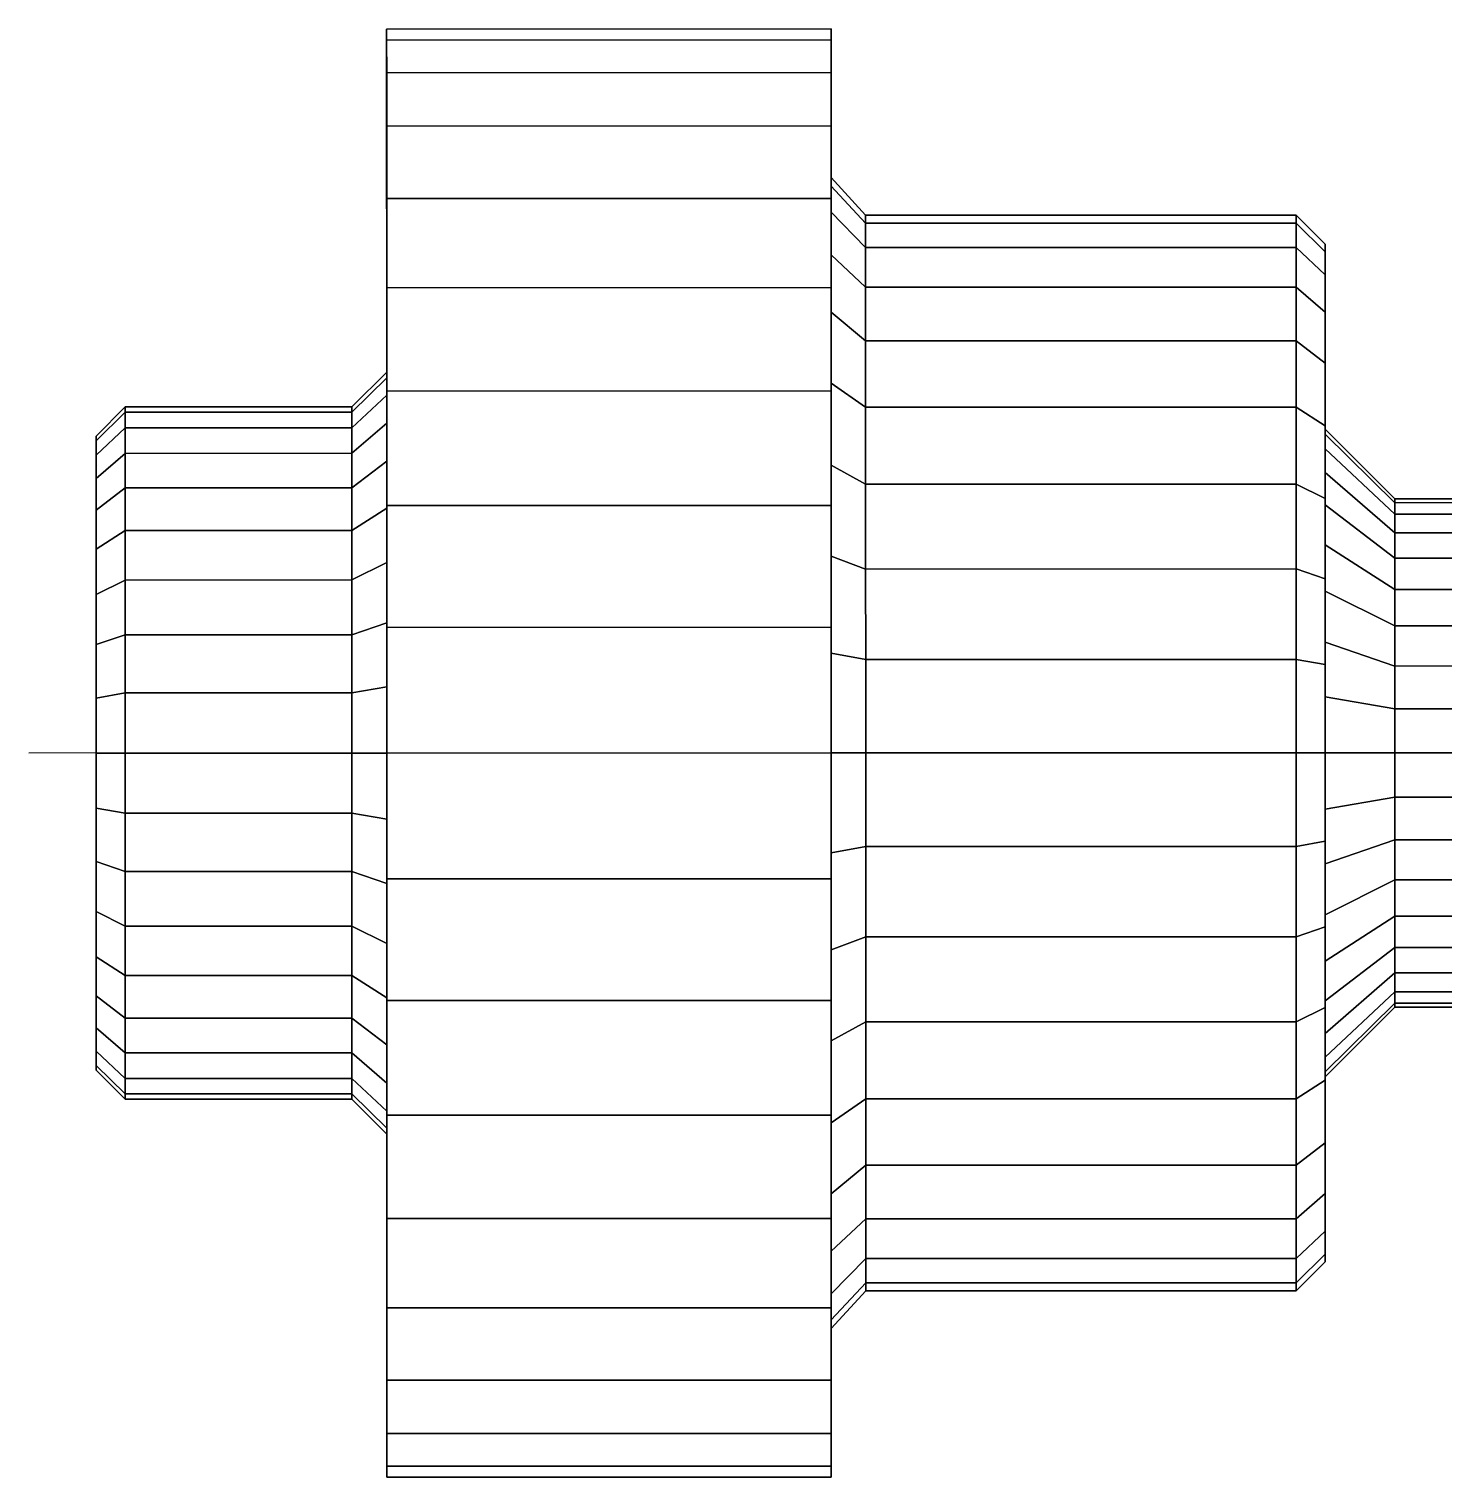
# Model space of a CAD drawing. Extents: x 12.7 to 36, y 9 to 27.5.
# Drawn here: x 12.691 to 15.125, y 25.022 to 27.515 of the extents above; entities that cross this region are included whole.
import ezdxf

# ---------------------------------------------------------------- set-up
doc = ezdxf.new("R2010")
doc.units = 0
doc.header["$MEASUREMENT"] = 0
doc.layers.get('0').update_dxf_attribs({"linetype": 'CONTINUOUS'})
doc.layers.add('FACE', color=7, linetype='CONTINUOUS')

# ---------------------------------------------------------------- blocks, each defined once
blk = doc.blocks.new('NEW')
at = {"color": 7}
blk.add_line((36.03, 26.2723, 0.75), (12.691, 26.2687, 0.75), dxfattribs=at)
at = {"color": 7, "elevation": 0.75}
blk.add_lwpolyline([(15.5018, 25.8315), (15.0418, 25.8315), (14.9218, 25.7115), (14.9218, 25.3928), (14.8718, 25.3428), (14.1311, 25.3428), (14.0718, 25.2782), (14.0718, 25.0223), (13.3068, 25.0223), (13.3068, 25.6128), (13.2468, 25.6728), (12.8568, 25.6728), (12.8069, 25.7228), (12.8069, 26.2723)], dxfattribs=at)
at = {"layer": 'FACE', "color": 7}
mesh = blk.add_polymesh((9, 9), dxfattribs=at)
for k, corner in enumerate([(12.8069, 26.2654, 0.7488), (12.8067, 26.7817, 0.9367), (12.8567, 26.8287, 0.9538), (13.2467, 26.8288, 0.9538), (13.3067, 26.8852, 0.9744), (13.3066, 27.4401, 1.1763), (14.0716, 27.4403, 1.1764), (14.0716, 27.1998, 1.0888), (14.1309, 27.1391, 1.0667), (12.8069, 26.2652, 0.7494), (12.8067, 26.8063, 0.8448), (12.8567, 26.8556, 0.8535), (13.2467, 26.8557, 0.8535), (13.3067, 26.9148, 0.8639), (13.3065, 27.4963, 0.9664), (14.0715, 27.4965, 0.9665), (14.0716, 27.2445, 0.922), (14.1309, 27.1809, 0.9108), (12.8069, 26.2651, 0.75), (12.8067, 26.8146, 0.75), (12.8567, 26.8646, 0.75), (13.2467, 26.8647, 0.75), (13.3067, 26.9248, 0.75), (13.3065, 27.5153, 0.75), (14.0715, 27.5154, 0.75), (14.0716, 27.2596, 0.75), (14.1309, 27.1949, 0.75), (12.8069, 26.2652, 0.7506), (12.8067, 26.8063, 0.6552), (12.8567, 26.8556, 0.6465), (13.2467, 26.8557, 0.6465), (13.3067, 26.9148, 0.6361), (13.3065, 27.4963, 0.5336), (14.0715, 27.4965, 0.5335), (14.0716, 27.2445, 0.578), (14.1309, 27.1809, 0.5892), (12.8069, 26.2654, 0.7512), (12.8067, 26.7817, 0.5633), (12.8567, 26.8287, 0.5462), (13.2467, 26.8288, 0.5462), (13.3067, 26.8852, 0.5256), (13.3066, 27.4401, 0.3237), (14.0716, 27.4403, 0.3236), (14.0716, 27.1998, 0.4112), (14.1309, 27.1391, 0.4333), (12.8069, 26.2656, 0.7518), (12.8067, 26.7415, 0.477), (12.8567, 26.7848, 0.452), (13.2467, 26.7849, 0.452), (13.3067, 26.8369, 0.422), (13.3066, 27.3483, 0.1268), (14.0716, 27.3484, 0.1267), (14.0716, 27.1268, 0.2547), (14.1309, 27.0709, 0.287), (12.8069, 26.266, 0.7523), (12.8067, 26.6869, 0.3991), (12.8567, 26.7252, 0.3669), (13.2467, 26.7253, 0.3669), (13.3067, 26.7713, 0.3283), (13.3066, 27.2236, -0.0512), (14.0716, 27.2238, -0.0513), (14.0716, 27.0278, 0.1132), (14.1309, 26.9783, 0.1547), (12.8069, 26.2664, 0.7527), (12.8067, 26.6196, 0.3318), (12.8567, 26.6518, 0.2935), (13.2467, 26.6519, 0.2935), (13.3067, 26.6904, 0.2475), (13.3066, 27.07, -0.2049), (14.0716, 27.0702, -0.2049), (14.0716, 26.9057, -0.0089), (14.1309, 26.8641, 0.0406), (12.8069, 26.2669, 0.7531), (12.8068, 26.5417, 0.2772), (12.8567, 26.5667, 0.2339), (13.2467, 26.5668, 0.2339), (13.3067, 26.5968, 0.1819), (13.3066, 26.892, -0.3295), (14.0716, 26.8922, -0.3296), (14.0717, 26.7642, -0.108), (14.1309, 26.7319, -0.052)]):
    mesh.set_mesh_vertex(divmod(k, 9), corner)
mesh = blk.add_polymesh((9, 9), dxfattribs=at)
for k, corner in enumerate([(12.8069, 26.2693, 0.7465), (12.8068, 26.1739, 1.2876), (12.8568, 26.1652, 1.3369), (13.2468, 26.1653, 1.3369), (13.3068, 26.1549, 1.396), (13.3067, 26.0523, 1.9775), (14.0717, 26.0524, 1.9776), (14.0717, 26.0968, 1.7256), (14.131, 26.1081, 1.662), (12.8069, 26.2687, 0.7464), (12.8068, 26.2687, 1.2959), (12.8568, 26.2687, 1.3459), (13.2468, 26.2688, 1.346), (13.3068, 26.2688, 1.406), (13.3067, 26.2688, 1.9965), (14.0717, 26.2689, 1.9966), (14.0717, 26.2689, 1.7407), (14.131, 26.2689, 1.6761), (12.8069, 26.2681, 0.7465), (12.8068, 26.3635, 1.2876), (12.8568, 26.3722, 1.3369), (13.2468, 26.3723, 1.3369), (13.3068, 26.3827, 1.396), (13.3067, 26.4852, 1.9775), (14.0717, 26.4853, 1.9776), (14.0717, 26.4409, 1.7256), (14.131, 26.4297, 1.662), (12.8069, 26.2675, 0.7466), (12.8068, 26.4554, 1.263), (12.8567, 26.4725, 1.31), (13.2467, 26.4726, 1.31), (13.3067, 26.4931, 1.3664), (13.3066, 26.6951, 1.9213), (14.0716, 26.6952, 1.9214), (14.0717, 26.6077, 1.6809), (14.1309, 26.5856, 1.6202), (12.8069, 26.2669, 0.7469), (12.8068, 26.5417, 1.2228), (12.8567, 26.5667, 1.2661), (13.2467, 26.5668, 1.2661), (13.3067, 26.5968, 1.3181), (13.3066, 26.892, 1.8295), (14.0716, 26.8922, 1.8296), (14.0717, 26.7642, 1.608), (14.1309, 26.7319, 1.552), (12.8069, 26.2664, 0.7473), (12.8067, 26.6196, 1.1682), (12.8567, 26.6518, 1.2065), (13.2467, 26.6519, 1.2065), (13.3067, 26.6904, 1.2525), (13.3066, 27.07, 1.7049), (14.0716, 27.0702, 1.7049), (14.0716, 26.9057, 1.5089), (14.1309, 26.8641, 1.4594), (12.8069, 26.266, 0.7477), (12.8067, 26.6869, 1.1009), (12.8567, 26.7252, 1.1331), (13.2467, 26.7253, 1.1331), (13.3067, 26.7713, 1.1717), (13.3066, 27.2236, 1.5512), (14.0716, 27.2238, 1.5513), (14.0716, 27.0278, 1.3868), (14.1309, 26.9783, 1.3453), (12.8069, 26.2656, 0.7482), (12.8067, 26.7415, 1.023), (12.8567, 26.7848, 1.048), (13.2467, 26.7849, 1.048), (13.3067, 26.8369, 1.078), (13.3066, 27.3483, 1.3732), (14.0716, 27.3484, 1.3733), (14.0716, 27.1268, 1.2453), (14.1309, 27.0709, 1.213), (12.8069, 26.2654, 0.7488), (12.8067, 26.7817, 0.9367), (12.8567, 26.8287, 0.9538), (13.2467, 26.8288, 0.9538), (13.3067, 26.8852, 0.9744), (13.3066, 27.4401, 1.1763), (14.0716, 27.4403, 1.1764), (14.0716, 27.1998, 1.0888), (14.1309, 27.1391, 1.0667)]):
    mesh.set_mesh_vertex(divmod(k, 9), corner)
mesh = blk.add_polymesh((9, 9), dxfattribs=at)
for k, corner in enumerate([(14.1309, 27.1391, 1.0667), (14.8716, 27.1393, 1.0668), (14.9216, 27.0923, 1.0497), (14.9217, 26.7928, 0.9407), (15.0417, 26.6801, 0.8996), (15.5017, 26.6802, 0.8996), (15.6217, 26.8015, 0.9438), (15.6218, 26.263, 0.7478), (16.3218, 26.2631, 0.7478), (14.1309, 27.1809, 0.9108), (14.8716, 27.1811, 0.9108), (14.9216, 27.1318, 0.9021), (14.9217, 26.8179, 0.8468), (15.0417, 26.6998, 0.826), (15.5017, 26.6999, 0.826), (15.6217, 26.827, 0.8484), (15.6218, 26.2627, 0.7489), (16.3218, 26.2628, 0.7489), (14.1309, 27.1949, 0.75), (14.8716, 27.1951, 0.75), (14.9216, 27.1451, 0.75), (14.9217, 26.8264, 0.75), (15.0417, 26.7064, 0.75), (15.5017, 26.7065, 0.75), (15.6217, 26.8356, 0.75), (15.6218, 26.2626, 0.75), (16.3218, 26.2627, 0.75), (14.1309, 27.1809, 0.5892), (14.8716, 27.1811, 0.5892), (14.9216, 27.1318, 0.5979), (14.9217, 26.8179, 0.6532), (15.0417, 26.6998, 0.674), (15.5017, 26.6999, 0.674), (15.6217, 26.827, 0.6516), (15.6218, 26.2627, 0.7511), (16.3218, 26.2628, 0.7511), (14.1309, 27.1391, 0.4333), (14.8716, 27.1393, 0.4332), (14.9216, 27.0923, 0.4503), (14.9217, 26.7928, 0.5593), (15.0417, 26.6801, 0.6004), (15.5017, 26.6802, 0.6004), (15.6217, 26.8015, 0.5562), (15.6218, 26.263, 0.7522), (16.3218, 26.2631, 0.7522), (14.1309, 27.0709, 0.287), (14.8716, 27.071, 0.2869), (14.9216, 27.0278, 0.3119), (14.9217, 26.7517, 0.4713), (15.0417, 26.6478, 0.5313), (15.5017, 26.6479, 0.5312), (15.6217, 26.7597, 0.4667), (15.6218, 26.2635, 0.7532), (16.3218, 26.2636, 0.7532), (14.1309, 26.9783, 0.1547), (14.8716, 26.9784, 0.1547), (14.9217, 26.9402, 0.1868), (14.9217, 26.696, 0.3917), (15.0417, 26.6041, 0.4688), (15.5017, 26.6042, 0.4688), (15.6217, 26.7031, 0.3858), (15.6218, 26.2641, 0.7541), (16.3218, 26.2642, 0.7541), (14.1309, 26.8641, 0.0406), (14.8717, 26.8643, 0.0405), (14.9217, 26.8322, 0.0788), (14.9217, 26.6273, 0.323), (15.0418, 26.5502, 0.4149), (15.5018, 26.5503, 0.4149), (15.6217, 26.6333, 0.316), (15.6218, 26.2649, 0.7549), (16.3218, 26.265, 0.7549), (14.1309, 26.7319, -0.052), (14.8717, 26.732, -0.0521), (14.9217, 26.7071, -0.0088), (14.9217, 26.5477, 0.2672), (15.0418, 26.4877, 0.3712), (15.5018, 26.4878, 0.3711), (15.6217, 26.5524, 0.2593), (15.6218, 26.2658, 0.7556), (16.3218, 26.2659, 0.7556)]):
    mesh.set_mesh_vertex(divmod(k, 9), corner)
mesh = blk.add_polymesh((9, 9), dxfattribs=at)
for k, corner in enumerate([(14.131, 26.1081, 1.662), (14.8718, 26.1081, 1.6621), (14.9218, 26.1168, 1.6129), (14.9218, 26.1722, 1.299), (15.0418, 26.193, 1.1808), (15.5018, 26.1931, 1.1809), (15.6218, 26.1707, 1.308), (15.6218, 26.2702, 0.7436), (16.3218, 26.2703, 0.7436), (14.131, 26.2689, 1.6761), (14.8717, 26.269, 1.6762), (14.9217, 26.269, 1.6262), (14.9218, 26.269, 1.3074), (15.0418, 26.269, 1.1874), (15.5018, 26.269, 1.1875), (15.6218, 26.2691, 1.3166), (15.6218, 26.2691, 0.7435), (16.3218, 26.2691, 0.7435), (14.131, 26.4297, 1.662), (14.8717, 26.4298, 1.6621), (14.9217, 26.4211, 1.6129), (14.9218, 26.3658, 1.299), (15.0418, 26.345, 1.1808), (15.5018, 26.345, 1.1809), (15.6218, 26.3674, 1.308), (15.6218, 26.2679, 0.7436), (16.3218, 26.268, 0.7436), (14.1309, 26.5856, 1.6202), (14.8717, 26.5857, 1.6203), (14.9217, 26.5686, 1.5733), (14.9217, 26.4596, 1.2738), (15.0418, 26.4186, 1.1611), (15.5018, 26.4187, 1.1611), (15.6217, 26.4628, 1.2824), (15.6218, 26.2669, 0.7439), (16.3218, 26.2669, 0.7439), (14.1309, 26.7319, 1.552), (14.8717, 26.732, 1.5521), (14.9217, 26.7071, 1.5088), (14.9217, 26.5477, 1.2328), (15.0418, 26.4877, 1.1288), (15.5018, 26.4878, 1.1289), (15.6217, 26.5524, 1.2407), (15.6218, 26.2658, 0.7444), (16.3218, 26.2659, 0.7444), (14.1309, 26.8641, 1.4594), (14.8717, 26.8643, 1.4595), (14.9217, 26.8322, 1.4212), (14.9217, 26.6273, 1.177), (15.0418, 26.5502, 1.0851), (15.5018, 26.5503, 1.0851), (15.6217, 26.6333, 1.184), (15.6218, 26.2649, 0.7451), (16.3218, 26.265, 0.7451), (14.1309, 26.9783, 1.3453), (14.8716, 26.9784, 1.3453), (14.9217, 26.9402, 1.3132), (14.9217, 26.696, 1.1083), (15.0417, 26.6041, 1.0312), (15.5017, 26.6042, 1.0312), (15.6217, 26.7031, 1.1142), (15.6218, 26.2641, 0.7459), (16.3218, 26.2642, 0.7459), (14.1309, 27.0709, 1.213), (14.8716, 27.071, 1.2131), (14.9216, 27.0278, 1.1881), (14.9217, 26.7517, 1.0287), (15.0417, 26.6478, 0.9687), (15.5017, 26.6479, 0.9688), (15.6217, 26.7597, 1.0333), (15.6218, 26.2635, 0.7468), (16.3218, 26.2636, 0.7468), (14.1309, 27.1391, 1.0667), (14.8716, 27.1393, 1.0668), (14.9216, 27.0923, 1.0497), (14.9217, 26.7928, 0.9407), (15.0417, 26.6801, 0.8996), (15.5017, 26.6802, 0.8996), (15.6217, 26.8015, 0.9438), (15.6218, 26.263, 0.7478), (16.3218, 26.2631, 0.7478)]):
    mesh.set_mesh_vertex(divmod(k, 9), corner)
mesh = blk.add_polymesh((9, 9), dxfattribs=at)
for k, corner in enumerate([(12.8069, 26.2669, 0.7531), (12.8068, 26.5417, 0.2772), (12.8567, 26.5667, 0.2339), (13.2467, 26.5668, 0.2339), (13.3067, 26.5968, 0.1819), (13.3066, 26.892, -0.3295), (14.0716, 26.8922, -0.3296), (14.0717, 26.7642, -0.108), (14.1309, 26.7319, -0.052), (12.8069, 26.2675, 0.7534), (12.8068, 26.4554, 0.237), (12.8567, 26.4725, 0.19), (13.2467, 26.4726, 0.19), (13.3067, 26.4931, 0.1336), (13.3066, 26.6951, -0.4213), (14.0716, 26.6952, -0.4214), (14.0717, 26.6077, -0.1809), (14.1309, 26.5856, -0.1202), (12.8069, 26.2681, 0.7535), (12.8068, 26.3635, 0.2124), (12.8568, 26.3722, 0.1631), (13.2468, 26.3723, 0.1631), (13.3068, 26.3827, 0.104), (13.3067, 26.4852, -0.4775), (14.0717, 26.4853, -0.4776), (14.0717, 26.4409, -0.2256), (14.131, 26.4297, -0.162), (12.8069, 26.2687, 0.7536), (12.8068, 26.2687, 0.2041), (12.8568, 26.2687, 0.1541), (13.2468, 26.2688, 0.154), (13.3068, 26.2688, 0.094), (13.3067, 26.2688, -0.4965), (14.0717, 26.2689, -0.4966), (14.0717, 26.2689, -0.2407), (14.131, 26.2689, -0.1761), (12.8069, 26.2693, 0.7535), (12.8068, 26.1739, 0.2124), (12.8568, 26.1652, 0.1631), (13.2468, 26.1653, 0.1631), (13.3068, 26.1549, 0.104), (13.3067, 26.0523, -0.4775), (14.0717, 26.0524, -0.4776), (14.0717, 26.0968, -0.2256), (14.131, 26.1081, -0.162), (12.8069, 26.2699, 0.7534), (12.8068, 26.082, 0.237), (12.8568, 26.0649, 0.19), (13.2468, 26.0649, 0.19), (13.3068, 26.0444, 0.1336), (13.3067, 25.8425, -0.4213), (14.0717, 25.8425, -0.4214), (14.0718, 25.93, -0.1809), (14.131, 25.9521, -0.1202), (12.8069, 26.2705, 0.7531), (12.8068, 25.9958, 0.2772), (12.8568, 25.9708, 0.2339), (13.2468, 25.9708, 0.2339), (13.3068, 25.9408, 0.1819), (13.3068, 25.6455, -0.3295), (14.0718, 25.6456, -0.3296), (14.0718, 25.7735, -0.108), (14.131, 25.8058, -0.052), (12.8069, 26.271, 0.7527), (12.8068, 25.9178, 0.3318), (12.8568, 25.8857, 0.2935), (13.2468, 25.8857, 0.2935), (13.3068, 25.8471, 0.2475), (13.3068, 25.4676, -0.2049), (14.0718, 25.4676, -0.2049), (14.0718, 25.6321, -0.0089), (14.131, 25.6736, 0.0406), (12.8069, 26.2715, 0.7523), (12.8068, 25.8505, 0.3991), (12.8568, 25.8122, 0.3669), (13.2468, 25.8122, 0.3669), (13.3068, 25.7663, 0.3283), (13.3068, 25.3139, -0.0512), (14.0718, 25.3139, -0.0513), (14.0718, 25.51, 0.1132), (14.1311, 25.5595, 0.1547)]):
    mesh.set_mesh_vertex(divmod(k, 9), corner)
mesh = blk.add_polymesh((9, 9), dxfattribs=at)
for k, corner in enumerate([(14.1309, 26.7319, -0.052), (14.8717, 26.732, -0.0521), (14.9217, 26.7071, -0.0088), (14.9217, 26.5477, 0.2672), (15.0418, 26.4877, 0.3712), (15.5018, 26.4878, 0.3711), (15.6217, 26.5524, 0.2593), (15.6218, 26.2658, 0.7556), (16.3218, 26.2659, 0.7556), (14.1309, 26.5856, -0.1202), (14.8717, 26.5857, -0.1203), (14.9217, 26.5686, -0.0733), (14.9217, 26.4596, 0.2262), (15.0418, 26.4186, 0.3389), (15.5018, 26.4187, 0.3389), (15.6217, 26.4628, 0.2176), (15.6218, 26.2669, 0.7561), (16.3218, 26.2669, 0.7561), (14.131, 26.4297, -0.162), (14.8717, 26.4298, -0.1621), (14.9217, 26.4211, -0.1129), (14.9218, 26.3658, 0.201), (15.0418, 26.345, 0.3192), (15.5018, 26.345, 0.3191), (15.6218, 26.3674, 0.192), (15.6218, 26.2679, 0.7564), (16.3218, 26.268, 0.7564), (14.131, 26.2689, -0.1761), (14.8717, 26.269, -0.1762), (14.9217, 26.269, -0.1262), (14.9218, 26.269, 0.1926), (15.0418, 26.269, 0.3126), (15.5018, 26.269, 0.3125), (15.6218, 26.2691, 0.1834), (15.6218, 26.2691, 0.7565), (16.3218, 26.2691, 0.7565), (14.131, 26.1081, -0.162), (14.8718, 26.1081, -0.1621), (14.9218, 26.1168, -0.1129), (14.9218, 26.1722, 0.201), (15.0418, 26.193, 0.3192), (15.5018, 26.1931, 0.3191), (15.6218, 26.1707, 0.192), (15.6218, 26.2702, 0.7564), (16.3218, 26.2703, 0.7564), (14.131, 25.9521, -0.1202), (14.8718, 25.9522, -0.1203), (14.9218, 25.9693, -0.0733), (14.9218, 26.0783, 0.2262), (15.0418, 26.1194, 0.3389), (15.5018, 26.1194, 0.3389), (15.6218, 26.0753, 0.2176), (15.6218, 26.2713, 0.7561), (16.3218, 26.2714, 0.7561), (14.131, 25.8058, -0.052), (14.8718, 25.8059, -0.0521), (14.9218, 25.8309, -0.0088), (14.9218, 25.9903, 0.2672), (15.0418, 26.0503, 0.3712), (15.5018, 26.0503, 0.3711), (15.6218, 25.9858, 0.2593), (15.6218, 26.2723, 0.7556), (16.3218, 26.2724, 0.7556), (14.131, 25.6736, 0.0406), (14.8718, 25.6736, 0.0405), (14.9218, 25.7058, 0.0788), (14.9218, 25.9107, 0.323), (15.0418, 25.9878, 0.4149), (15.5018, 25.9878, 0.4149), (15.6218, 25.9049, 0.316), (15.6218, 26.2732, 0.7549), (16.3218, 26.2733, 0.7549), (14.1311, 25.5595, 0.1547), (14.8718, 25.5595, 0.1547), (14.9218, 25.5978, 0.1868), (14.9218, 25.842, 0.3917), (15.0418, 25.9339, 0.4688), (15.5018, 25.9339, 0.4688), (15.6218, 25.835, 0.3858), (15.6218, 26.274, 0.7541), (16.3218, 26.2741, 0.7541)]):
    mesh.set_mesh_vertex(divmod(k, 9), corner)
mesh = blk.add_polymesh((9, 9), dxfattribs=at)
for k, corner in enumerate([(12.8069, 26.2723, 0.75), (12.8069, 25.7228, 0.75), (12.8568, 25.6728, 0.75), (13.2468, 25.6728, 0.75), (13.3068, 25.6128, 0.75), (13.3068, 25.0223, 0.75), (14.0718, 25.0223, 0.75), (14.0718, 25.2782, 0.75), (14.1311, 25.3428, 0.75), (12.8069, 26.2722, 0.7494), (12.8069, 25.7311, 0.8448), (12.8568, 25.6819, 0.8535), (13.2468, 25.6819, 0.8535), (13.3068, 25.6228, 0.8639), (13.3068, 25.0412, 0.9664), (14.0718, 25.0412, 0.9665), (14.0718, 25.2932, 0.922), (14.1311, 25.3569, 0.9108), (12.8069, 26.2721, 0.7488), (12.8069, 25.7557, 0.9367), (12.8568, 25.7087, 0.9538), (13.2468, 25.7087, 0.9538), (13.3068, 25.6524, 0.9744), (13.3068, 25.0975, 1.1763), (14.0718, 25.0975, 1.1764), (14.0718, 25.3379, 1.0888), (14.1311, 25.3987, 1.0667), (12.8069, 26.2718, 0.7482), (12.8068, 25.7959, 1.023), (12.8568, 25.7526, 1.048), (13.2468, 25.7526, 1.048), (13.3068, 25.7007, 1.078), (13.3068, 25.1893, 1.3732), (14.0718, 25.1893, 1.3733), (14.0718, 25.4109, 1.2453), (14.1311, 25.4669, 1.213), (12.8069, 26.2715, 0.7477), (12.8068, 25.8505, 1.1009), (12.8568, 25.8122, 1.1331), (13.2468, 25.8122, 1.1331), (13.3068, 25.7663, 1.1717), (13.3068, 25.3139, 1.5512), (14.0718, 25.3139, 1.5513), (14.0718, 25.51, 1.3868), (14.1311, 25.5595, 1.3453), (12.8069, 26.271, 0.7473), (12.8068, 25.9178, 1.1682), (12.8568, 25.8857, 1.2065), (13.2468, 25.8857, 1.2065), (13.3068, 25.8471, 1.2525), (13.3068, 25.4676, 1.7049), (14.0718, 25.4676, 1.7049), (14.0718, 25.6321, 1.5089), (14.131, 25.6736, 1.4594), (12.8069, 26.2705, 0.7469), (12.8068, 25.9958, 1.2228), (12.8568, 25.9708, 1.2661), (13.2468, 25.9708, 1.2661), (13.3068, 25.9408, 1.3181), (13.3068, 25.6455, 1.8295), (14.0718, 25.6456, 1.8296), (14.0718, 25.7735, 1.608), (14.131, 25.8058, 1.552), (12.8069, 26.2699, 0.7466), (12.8068, 26.082, 1.263), (12.8568, 26.0649, 1.31), (13.2468, 26.0649, 1.31), (13.3068, 26.0444, 1.3664), (13.3067, 25.8425, 1.9213), (14.0717, 25.8425, 1.9214), (14.0718, 25.93, 1.6809), (14.131, 25.9521, 1.6202), (12.8069, 26.2693, 0.7465), (12.8068, 26.1739, 1.2876), (12.8568, 26.1652, 1.3369), (13.2468, 26.1653, 1.3369), (13.3068, 26.1549, 1.396), (13.3067, 26.0523, 1.9775), (14.0717, 26.0524, 1.9776), (14.0717, 26.0968, 1.7256), (14.131, 26.1081, 1.662)]):
    mesh.set_mesh_vertex(divmod(k, 9), corner)
mesh = blk.add_polymesh((4, 9), dxfattribs=at)
for k, corner in enumerate([(12.8069, 26.2715, 0.7523), (12.8068, 25.8505, 0.3991), (12.8568, 25.8122, 0.3669), (13.2468, 25.8122, 0.3669), (13.3068, 25.7663, 0.3283), (13.3068, 25.3139, -0.0512), (14.0718, 25.3139, -0.0513), (14.0718, 25.51, 0.1132), (14.1311, 25.5595, 0.1547), (12.8069, 26.2718, 0.7518), (12.8068, 25.7959, 0.477), (12.8568, 25.7526, 0.452), (13.2468, 25.7526, 0.452), (13.3068, 25.7007, 0.422), (13.3068, 25.1893, 0.1268), (14.0718, 25.1893, 0.1267), (14.0718, 25.4109, 0.2547), (14.1311, 25.4669, 0.287), (12.8069, 26.2721, 0.7512), (12.8069, 25.7557, 0.5633), (12.8568, 25.7087, 0.5462), (13.2468, 25.7087, 0.5462), (13.3068, 25.6524, 0.5256), (13.3068, 25.0975, 0.3237), (14.0718, 25.0975, 0.3236), (14.0718, 25.3379, 0.4112), (14.1311, 25.3987, 0.4333), (12.8069, 26.2722, 0.7506), (12.8069, 25.7311, 0.6552), (12.8568, 25.6819, 0.6465), (13.2468, 25.6819, 0.6465), (13.3068, 25.6228, 0.6361), (13.3068, 25.0412, 0.5336), (14.0718, 25.0412, 0.5335), (14.0718, 25.2932, 0.578), (14.1311, 25.3569, 0.5892)]):
    mesh.set_mesh_vertex(divmod(k, 9), corner)
mesh = blk.add_polymesh((9, 9), dxfattribs=at)
for k, corner in enumerate([(14.1311, 25.3428, 0.75), (14.8718, 25.3428, 0.75), (14.9218, 25.3928, 0.75), (14.9218, 25.7115, 0.75), (15.0418, 25.8315, 0.75), (15.5018, 25.8315, 0.75), (15.6218, 25.7025, 0.75), (15.6218, 26.2755, 0.75), (16.3218, 26.2756, 0.75), (14.1311, 25.3569, 0.9108), (14.8718, 25.3569, 0.9108), (14.9218, 25.4061, 0.9021), (14.9218, 25.72, 0.8468), (15.0418, 25.8382, 0.826), (15.5018, 25.8382, 0.826), (15.6218, 25.7111, 0.8484), (15.6218, 26.2754, 0.7489), (16.3218, 26.2755, 0.7489), (14.1311, 25.3987, 1.0667), (14.8718, 25.3987, 1.0668), (14.9218, 25.4456, 1.0497), (14.9218, 25.7452, 0.9407), (15.0418, 25.8579, 0.8996), (15.5018, 25.8579, 0.8996), (15.6218, 25.7366, 0.9438), (15.6218, 26.2751, 0.7478), (16.3218, 26.2752, 0.7478), (14.1311, 25.4669, 1.213), (14.8718, 25.4669, 1.2131), (14.9218, 25.5102, 1.1881), (14.9218, 25.7862, 1.0287), (15.0418, 25.8901, 0.9687), (15.5018, 25.8902, 0.9688), (15.6218, 25.7784, 1.0333), (15.6218, 26.2746, 0.7468), (16.3218, 26.2747, 0.7468), (14.1311, 25.5595, 1.3453), (14.8718, 25.5595, 1.3453), (14.9218, 25.5978, 1.3132), (14.9218, 25.842, 1.1083), (15.0418, 25.9339, 1.0312), (15.5018, 25.9339, 1.0312), (15.6218, 25.835, 1.1142), (15.6218, 26.274, 0.7459), (16.3218, 26.2741, 0.7459), (14.131, 25.6736, 1.4594), (14.8718, 25.6736, 1.4595), (14.9218, 25.7058, 1.4212), (14.9218, 25.9107, 1.177), (15.0418, 25.9878, 1.0851), (15.5018, 25.9878, 1.0851), (15.6218, 25.9049, 1.184), (15.6218, 26.2732, 0.7451), (16.3218, 26.2733, 0.7451), (14.131, 25.8058, 1.552), (14.8718, 25.8059, 1.5521), (14.9218, 25.8309, 1.5088), (14.9218, 25.9903, 1.2328), (15.0418, 26.0503, 1.1288), (15.5018, 26.0503, 1.1289), (15.6218, 25.9858, 1.2407), (15.6218, 26.2723, 0.7444), (16.3218, 26.2724, 0.7444), (14.131, 25.9521, 1.6202), (14.8718, 25.9522, 1.6203), (14.9218, 25.9693, 1.5733), (14.9218, 26.0783, 1.2738), (15.0418, 26.1194, 1.1611), (15.5018, 26.1194, 1.1611), (15.6218, 26.0753, 1.2824), (15.6218, 26.2713, 0.7439), (16.3218, 26.2714, 0.7439), (14.131, 26.1081, 1.662), (14.8718, 26.1081, 1.6621), (14.9218, 26.1168, 1.6129), (14.9218, 26.1722, 1.299), (15.0418, 26.193, 1.1808), (15.5018, 26.1931, 1.1809), (15.6218, 26.1707, 1.308), (15.6218, 26.2702, 0.7436), (16.3218, 26.2703, 0.7436)]):
    mesh.set_mesh_vertex(divmod(k, 9), corner)
mesh = blk.add_polymesh((4, 9), dxfattribs=at)
for k, corner in enumerate([(14.1311, 25.5595, 0.1547), (14.8718, 25.5595, 0.1547), (14.9218, 25.5978, 0.1868), (14.9218, 25.842, 0.3917), (15.0418, 25.9339, 0.4688), (15.5018, 25.9339, 0.4688), (15.6218, 25.835, 0.3858), (15.6218, 26.274, 0.7541), (16.3218, 26.2741, 0.7541), (14.1311, 25.4669, 0.287), (14.8718, 25.4669, 0.2869), (14.9218, 25.5102, 0.3119), (14.9218, 25.7862, 0.4713), (15.0418, 25.8901, 0.5313), (15.5018, 25.8902, 0.5312), (15.6218, 25.7784, 0.4667), (15.6218, 26.2746, 0.7532), (16.3218, 26.2747, 0.7532), (14.1311, 25.3987, 0.4333), (14.8718, 25.3987, 0.4332), (14.9218, 25.4456, 0.4503), (14.9218, 25.7452, 0.5593), (15.0418, 25.8579, 0.6004), (15.5018, 25.8579, 0.6004), (15.6218, 25.7366, 0.5562), (15.6218, 26.2751, 0.7522), (16.3218, 26.2752, 0.7522), (14.1311, 25.3569, 0.5892), (14.8718, 25.3569, 0.5892), (14.9218, 25.4061, 0.5979), (14.9218, 25.72, 0.6532), (15.0418, 25.8382, 0.674), (15.5018, 25.8382, 0.674), (15.6218, 25.7111, 0.6516), (15.6218, 26.2754, 0.7511), (16.3218, 26.2755, 0.7511)]):
    mesh.set_mesh_vertex(divmod(k, 9), corner)

msp = doc.modelspace()

# ---------------------------------------------------------------- block references
msp.add_blockref('NEW', (0, 0))

doc.saveas('drawing.dxf')
